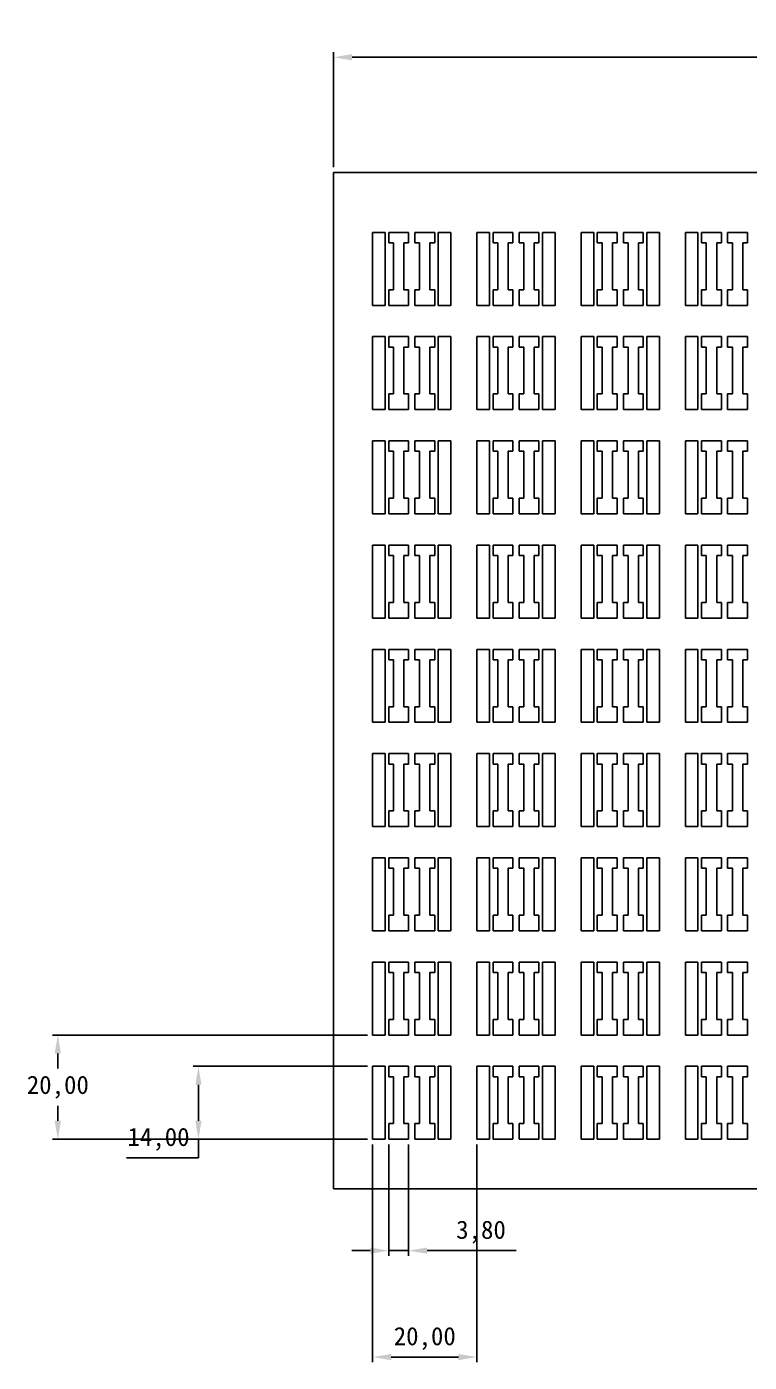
# Model space of a CAD drawing. Header units: millimetres. Extents: x 472 to 754, y 428 to 685.
# Drawn here: x 472.4 to 611, y 428.5 to 684.7 of the extents above; entities that cross this region are included whole.
import ezdxf

# ---------------------------------------------------------------- set-up
doc = ezdxf.new("R2010")
doc.units = ezdxf.units.MM
doc.header["$PDSIZE"] = -1
doc.dimstyles.new('ISO-25', dxfattribs={"dimtxt": 2.5, "dimasz": 2.5, "dimexe": 1.25, "dimexo": 0.625, "dimtad": 1, "dimtxsty": 'Standard', "dimcen": 2.5, "dimadec": 0, "dimazin": 0, "dimtfac": 1, "dimtmove": 0, "dimatfit": 3, "dimfxl": 1, "dimarcsym": 0})

# ---------------------------------------------------------------- blocks, each defined once
blk = doc.blocks.new('*D3')
at = {"color": 0, "lineweight": -2, "transparency": 16777216}
for p, q in [((531.25, 657.77), (531.25, 679.87)), ((721.25, 657.77), (721.25, 679.87)), ((717.69, 678.87), (534.81, 678.87))]:
    blk.add_line(p, q, dxfattribs=at)
at = {"color": 0, "transparency": 16777216}
for points in [[(534.81, 679.47), (534.81, 678.28), (531.25, 678.87)], [(717.69, 679.47), (717.69, 678.28), (721.25, 678.87)]]:
    blk.add_solid(points, dxfattribs=at)
at = {"layer": 'Defpoints', "color": 0, "transparency": 16777216}
for p in [(531.25, 678.87), (531.25, 656.77), (721.25, 656.77)]:
    blk.add_point(p, dxfattribs=at)
at = {"color": 0, "transparency": 16777216, "insert": (626.25, 682.44), "char_height": 3.5, "attachment_point": 5}
blk.add_mtext('190,00', dxfattribs=at)
blk = doc.blocks.new('*D5')
at = {"color": 0, "lineweight": -2, "transparency": 16777216}
for p, q in [((541.85, 470.27), (541.85, 448.91)), ((545.65, 470.27), (545.65, 448.91)), ((538.29, 449.91), (534.74, 449.91)), ((541.85, 449.91), (545.65, 449.91)), ((549.21, 449.91), (566.31, 449.91))]:
    blk.add_line(p, q, dxfattribs=at)
at = {"color": 0, "transparency": 16777216}
for points in [[(538.29, 450.5), (538.29, 449.31), (541.85, 449.91)], [(549.21, 450.5), (549.21, 449.31), (545.65, 449.91)]]:
    blk.add_solid(points, dxfattribs=at)
at = {"layer": 'Defpoints', "color": 0, "transparency": 16777216}
for p in [(541.85, 471.27), (545.65, 471.27), (545.65, 449.91)]:
    blk.add_point(p, dxfattribs=at)
at = {"color": 0, "transparency": 16777216, "insert": (559.54, 453.47), "char_height": 3.5, "attachment_point": 5}
blk.add_mtext('3,80', dxfattribs=at)
blk = doc.blocks.new('*D6')
at = {"color": 0, "lineweight": -2, "transparency": 16777216}
for p, q in [((537.75, 485.27), (504.33, 485.27)), ((505.33, 481.72), (505.33, 474.83)), ((537.75, 471.27), (504.33, 471.27)), ((505.33, 471.27), (505.33, 467.72)), ((505.33, 467.72), (491.56, 467.72))]:
    blk.add_line(p, q, dxfattribs=at)
at = {"color": 0, "transparency": 16777216}
for points in [[(504.74, 481.72), (505.92, 481.72), (505.33, 485.27)], [(504.74, 474.83), (505.92, 474.83), (505.33, 471.27)]]:
    blk.add_solid(points, dxfattribs=at)
at = {"layer": 'Defpoints', "color": 0, "transparency": 16777216}
for p in [(538.75, 485.27), (505.33, 471.27), (538.75, 471.27)]:
    blk.add_point(p, dxfattribs=at)
at = {"color": 0, "transparency": 16777216, "insert": (497.68, 471.28), "char_height": 3.5, "attachment_point": 5}
blk.add_mtext('14,00', dxfattribs=at)
blk = doc.blocks.new('*D7')
at = {"color": 0, "lineweight": -2, "transparency": 16777216}
for p, q in [((537.75, 491.27), (477.36, 491.27)), ((478.36, 487.72), (478.36, 484.84)), ((478.36, 474.83), (478.36, 477.71)), ((537.75, 471.27), (477.36, 471.27))]:
    blk.add_line(p, q, dxfattribs=at)
at = {"color": 0, "transparency": 16777216}
for points in [[(477.76, 487.72), (478.95, 487.72), (478.36, 491.27)], [(477.76, 474.83), (478.95, 474.83), (478.36, 471.27)]]:
    blk.add_solid(points, dxfattribs=at)
at = {"layer": 'Defpoints', "color": 0, "transparency": 16777216}
for p in [(478.36, 491.27), (538.75, 491.27), (538.75, 471.27)]:
    blk.add_point(p, dxfattribs=at)
at = {"color": 0, "transparency": 16777216, "insert": (478.36, 481.27), "char_height": 3.5, "attachment_point": 5}
blk.add_mtext('20,00', dxfattribs=at)
blk = doc.blocks.new('*D8')
at = {"color": 0, "lineweight": -2, "transparency": 16777216}
for p, q in [((538.75, 470.27), (538.75, 428.49)), ((558.75, 470.27), (558.75, 428.49)), ((542.31, 429.49), (555.19, 429.49))]:
    blk.add_line(p, q, dxfattribs=at)
at = {"color": 0, "transparency": 16777216}
for points in [[(542.31, 430.08), (542.31, 428.89), (538.75, 429.49)], [(555.19, 430.08), (555.19, 428.89), (558.75, 429.49)]]:
    blk.add_solid(points, dxfattribs=at)
at = {"layer": 'Defpoints', "color": 0, "transparency": 16777216}
for p in [(538.75, 471.27), (558.75, 471.27), (558.75, 429.49)]:
    blk.add_point(p, dxfattribs=at)
at = {"color": 0, "transparency": 16777216, "insert": (548.75, 433.05), "char_height": 3.5, "attachment_point": 5}
blk.add_mtext('20,00', dxfattribs=at)

msp = doc.modelspace()

# ---------------------------------------------------------------- linework, layer by layer
at = {"color": 7, "linetype": 'Continuous', "lineweight": 25}
for p, q in [((721.251, 656.773), (531.251, 656.773)), ((531.251, 656.773), (531.251, 461.773)), ((538.751, 645.273), (538.751, 631.273)), ((541.151, 645.273), (538.751, 645.273)), ((541.151, 631.273), (541.151, 645.273)), ((541.851, 645.273), (541.851, 643.273)), ((545.651, 645.273), (541.851, 645.273)), ((541.851, 643.273), (542.751, 643.273)), ((542.751, 643.273), (542.751, 634.273)), ((544.751, 634.272), (544.751, 643.273)), ((544.751, 643.273), (545.651, 643.273)), ((545.651, 643.273), (545.651, 645.273)), ((546.851, 645.273), (546.851, 643.273)), ((550.651, 645.273), (546.851, 645.273)), ((546.851, 643.273), (547.751, 643.273)), ((547.751, 643.273), (547.751, 634.273)), ((549.751, 634.272), (549.751, 643.273)), ((549.751, 643.273), (550.651, 643.273)), ((550.651, 643.273), (550.651, 645.273)), ((551.351, 645.273), (551.351, 631.273)), ((553.751, 645.273), (551.351, 645.273)), ((553.751, 631.273), (553.751, 645.273)), ((558.751, 645.273), (558.751, 631.273)), ((561.151, 645.273), (558.751, 645.273)), ((561.151, 631.273), (561.151, 645.273)), ((561.851, 645.273), (561.851, 643.273)), ((565.651, 645.273), (561.851, 645.273)), ((561.851, 643.273), (562.751, 643.273)), ((562.751, 643.273), (562.751, 634.273)), ((564.751, 634.272), (564.751, 643.273)), ((564.751, 643.273), (565.651, 643.273)), ((565.651, 643.273), (565.651, 645.273)), ((566.851, 645.273), (566.851, 643.273)), ((570.651, 645.273), (566.851, 645.273)), ((566.851, 643.273), (567.751, 643.273)), ((567.751, 643.273), (567.751, 634.273)), ((569.751, 634.272), (569.751, 643.273)), ((569.751, 643.273), (570.651, 643.273)), ((570.651, 643.273), (570.651, 645.273)), ((571.351, 645.273), (571.351, 631.273)), ((573.751, 645.273), (571.351, 645.273)), ((573.751, 631.273), (573.751, 645.273)), ((578.751, 645.273), (578.751, 631.273)), ((581.151, 645.273), (578.751, 645.273)), ((581.151, 631.273), (581.151, 645.273)), ((581.851, 645.273), (581.851, 643.273)), ((585.651, 645.273), (581.851, 645.273)), ((581.851, 643.273), (582.751, 643.273)), ((582.751, 643.273), (582.751, 634.273)), ((584.751, 634.272), (584.751, 643.273)), ((584.751, 643.273), (585.651, 643.273)), ((585.651, 643.273), (585.651, 645.273)), ((586.851, 645.273), (586.851, 643.273)), ((590.651, 645.273), (586.851, 645.273)), ((586.851, 643.273), (587.751, 643.273)), ((587.751, 643.273), (587.751, 634.273)), ((589.751, 634.272), (589.751, 643.273)), ((589.751, 643.273), (590.651, 643.273)), ((590.651, 643.273), (590.651, 645.273)), ((591.351, 645.273), (591.351, 631.273)), ((593.751, 645.273), (591.351, 645.273)), ((593.751, 631.273), (593.751, 645.273)), ((598.751, 645.273), (598.751, 631.273)), ((601.151, 645.273), (598.751, 645.273)), ((601.151, 631.273), (601.151, 645.273)), ((601.851, 645.273), (601.851, 643.273)), ((605.651, 645.273), (601.851, 645.273)), ((601.851, 643.273), (602.751, 643.273)), ((602.751, 643.273), (602.751, 634.273)), ((604.751, 634.272), (604.751, 643.273)), ((604.751, 643.273), (605.651, 643.273)), ((605.651, 643.273), (605.651, 645.273)), ((606.851, 645.273), (606.851, 643.273)), ((610.651, 645.273), (606.851, 645.273)), ((606.851, 643.273), (607.751, 643.273)), ((607.751, 643.273), (607.751, 634.273)), ((609.751, 634.272), (609.751, 643.273)), ((609.751, 643.273), (610.651, 643.273)), ((610.651, 643.273), (610.651, 645.273)), ((541.851, 634.273), (541.851, 631.273)), ((542.751, 634.273), (541.851, 634.273)), ((545.651, 634.272), (544.751, 634.272)), ((545.651, 631.273), (545.651, 634.272)), ((546.851, 634.273), (546.851, 631.273)), ((547.751, 634.273), (546.851, 634.273)), ((550.651, 634.272), (549.751, 634.272)), ((550.651, 631.273), (550.651, 634.272)), ((561.851, 634.273), (561.851, 631.273)), ((562.751, 634.273), (561.851, 634.273)), ((565.651, 634.272), (564.751, 634.272)), ((565.651, 631.273), (565.651, 634.272)), ((566.851, 634.273), (566.851, 631.273)), ((567.751, 634.273), (566.851, 634.273)), ((570.651, 634.272), (569.751, 634.272)), ((570.651, 631.273), (570.651, 634.272)), ((581.851, 634.273), (581.851, 631.273)), ((582.751, 634.273), (581.851, 634.273)), ((585.651, 634.272), (584.751, 634.272)), ((585.651, 631.273), (585.651, 634.272)), ((586.851, 634.273), (586.851, 631.273)), ((587.751, 634.273), (586.851, 634.273)), ((590.651, 634.272), (589.751, 634.272)), ((590.651, 631.273), (590.651, 634.272)), ((601.851, 634.273), (601.851, 631.273)), ((602.751, 634.273), (601.851, 634.273)), ((605.651, 634.272), (604.751, 634.272)), ((605.651, 631.273), (605.651, 634.272)), ((606.851, 634.273), (606.851, 631.273)), ((607.751, 634.273), (606.851, 634.273)), ((610.651, 634.272), (609.751, 634.272)), ((610.651, 631.273), (610.651, 634.272)), ((538.751, 631.273), (541.151, 631.273)), ((541.851, 631.273), (545.651, 631.273)), ((546.851, 631.273), (550.651, 631.273)), ((551.351, 631.273), (553.751, 631.273)), ((558.751, 631.273), (561.151, 631.273)), ((561.851, 631.273), (565.651, 631.273)), ((566.851, 631.273), (570.651, 631.273)), ((571.351, 631.273), (573.751, 631.273)), ((578.751, 631.273), (581.151, 631.273)), ((581.851, 631.273), (585.651, 631.273)), ((586.851, 631.273), (590.651, 631.273)), ((591.351, 631.273), (593.751, 631.273)), ((598.751, 631.273), (601.151, 631.273)), ((601.851, 631.273), (605.651, 631.273)), ((606.851, 631.273), (610.651, 631.273)), ((538.751, 625.273), (538.751, 611.273)), ((541.151, 625.273), (538.751, 625.273)), ((541.151, 611.273), (541.151, 625.273)), ((541.851, 625.273), (541.851, 623.273)), ((545.651, 625.273), (541.851, 625.273)), ((545.651, 623.273), (545.651, 625.273)), ((546.851, 625.273), (546.851, 623.273)), ((550.651, 625.273), (546.851, 625.273)), ((550.651, 623.273), (550.651, 625.273)), ((551.351, 625.273), (551.351, 611.273)), ((553.751, 625.273), (551.351, 625.273)), ((553.751, 611.273), (553.751, 625.273)), ((558.751, 625.273), (558.751, 611.273)), ((561.151, 625.273), (558.751, 625.273)), ((561.151, 611.273), (561.151, 625.273)), ((561.851, 625.273), (561.851, 623.273)), ((565.651, 625.273), (561.851, 625.273)), ((565.651, 623.273), (565.651, 625.273)), ((566.851, 625.273), (566.851, 623.273)), ((570.651, 625.273), (566.851, 625.273)), ((570.651, 623.273), (570.651, 625.273)), ((571.351, 625.273), (571.351, 611.273)), ((573.751, 625.273), (571.351, 625.273)), ((573.751, 611.273), (573.751, 625.273)), ((578.751, 625.273), (578.751, 611.273)), ((581.151, 625.273), (578.751, 625.273)), ((581.151, 611.273), (581.151, 625.273)), ((581.851, 625.273), (581.851, 623.273)), ((585.651, 625.273), (581.851, 625.273)), ((585.651, 623.273), (585.651, 625.273)), ((586.851, 625.273), (586.851, 623.273)), ((590.651, 625.273), (586.851, 625.273)), ((590.651, 623.273), (590.651, 625.273)), ((591.351, 625.273), (591.351, 611.273)), ((593.751, 625.273), (591.351, 625.273)), ((593.751, 611.273), (593.751, 625.273)), ((598.751, 625.273), (598.751, 611.273)), ((601.151, 625.273), (598.751, 625.273)), ((601.151, 611.273), (601.151, 625.273)), ((601.851, 625.273), (601.851, 623.273)), ((605.651, 625.273), (601.851, 625.273)), ((605.651, 623.273), (605.651, 625.273)), ((606.851, 625.273), (606.851, 623.273)), ((610.651, 625.273), (606.851, 625.273)), ((610.651, 623.273), (610.651, 625.273)), ((541.851, 623.273), (542.751, 623.273)), ((542.751, 623.273), (542.751, 614.273)), ((544.751, 614.272), (544.751, 623.273)), ((544.751, 623.273), (545.651, 623.273)), ((546.851, 623.273), (547.751, 623.273)), ((547.751, 623.273), (547.751, 614.273)), ((549.751, 614.272), (549.751, 623.273)), ((549.751, 623.273), (550.651, 623.273)), ((561.851, 623.273), (562.751, 623.273)), ((562.751, 623.273), (562.751, 614.273)), ((564.751, 614.272), (564.751, 623.273)), ((564.751, 623.273), (565.651, 623.273)), ((566.851, 623.273), (567.751, 623.273)), ((567.751, 623.273), (567.751, 614.273)), ((569.751, 614.272), (569.751, 623.273)), ((569.751, 623.273), (570.651, 623.273)), ((581.851, 623.273), (582.751, 623.273)), ((582.751, 623.273), (582.751, 614.273)), ((584.751, 614.272), (584.751, 623.273)), ((584.751, 623.273), (585.651, 623.273)), ((586.851, 623.273), (587.751, 623.273)), ((587.751, 623.273), (587.751, 614.273)), ((589.751, 614.272), (589.751, 623.273)), ((589.751, 623.273), (590.651, 623.273)), ((601.851, 623.273), (602.751, 623.273)), ((602.751, 623.273), (602.751, 614.273)), ((604.751, 614.272), (604.751, 623.273)), ((604.751, 623.273), (605.651, 623.273)), ((606.851, 623.273), (607.751, 623.273)), ((607.751, 623.273), (607.751, 614.273)), ((609.751, 614.272), (609.751, 623.273)), ((609.751, 623.273), (610.651, 623.273)), ((541.851, 614.273), (541.851, 611.273)), ((542.751, 614.273), (541.851, 614.273)), ((545.651, 614.272), (544.751, 614.272)), ((545.651, 611.273), (545.651, 614.272)), ((546.851, 614.273), (546.851, 611.273)), ((547.751, 614.273), (546.851, 614.273)), ((550.651, 614.272), (549.751, 614.272)), ((550.651, 611.273), (550.651, 614.272)), ((561.851, 614.273), (561.851, 611.273)), ((562.751, 614.273), (561.851, 614.273)), ((565.651, 614.272), (564.751, 614.272)), ((565.651, 611.273), (565.651, 614.272)), ((566.851, 614.273), (566.851, 611.273)), ((567.751, 614.273), (566.851, 614.273)), ((570.651, 614.272), (569.751, 614.272)), ((570.651, 611.273), (570.651, 614.272)), ((581.851, 614.273), (581.851, 611.273)), ((582.751, 614.273), (581.851, 614.273)), ((585.651, 614.272), (584.751, 614.272)), ((585.651, 611.273), (585.651, 614.272)), ((586.851, 614.273), (586.851, 611.273)), ((587.751, 614.273), (586.851, 614.273)), ((590.651, 614.272), (589.751, 614.272)), ((590.651, 611.273), (590.651, 614.272)), ((601.851, 614.273), (601.851, 611.273)), ((602.751, 614.273), (601.851, 614.273)), ((605.651, 614.272), (604.751, 614.272)), ((605.651, 611.273), (605.651, 614.272)), ((606.851, 614.273), (606.851, 611.273)), ((607.751, 614.273), (606.851, 614.273)), ((610.651, 614.272), (609.751, 614.272)), ((610.651, 611.273), (610.651, 614.272)), ((538.751, 611.273), (541.151, 611.273)), ((541.851, 611.273), (545.651, 611.273)), ((546.851, 611.273), (550.651, 611.273)), ((551.351, 611.273), (553.751, 611.273)), ((558.751, 611.273), (561.151, 611.273)), ((561.851, 611.273), (565.651, 611.273)), ((566.851, 611.273), (570.651, 611.273)), ((571.351, 611.273), (573.751, 611.273)), ((578.751, 611.273), (581.151, 611.273)), ((581.851, 611.273), (585.651, 611.273)), ((586.851, 611.273), (590.651, 611.273)), ((591.351, 611.273), (593.751, 611.273)), ((598.751, 611.273), (601.151, 611.273)), ((601.851, 611.273), (605.651, 611.273)), ((606.851, 611.273), (610.651, 611.273)), ((538.751, 605.273), (538.751, 591.273)), ((541.151, 605.273), (538.751, 605.273)), ((541.151, 591.273), (541.151, 605.273)), ((541.851, 605.273), (541.851, 603.273)), ((545.651, 605.273), (541.851, 605.273)), ((545.651, 603.273), (545.651, 605.273)), ((546.851, 605.273), (546.851, 603.273)), ((550.651, 605.273), (546.851, 605.273)), ((550.651, 603.273), (550.651, 605.273)), ((551.351, 605.273), (551.351, 591.273)), ((553.751, 605.273), (551.351, 605.273)), ((553.751, 591.273), (553.751, 605.273)), ((558.751, 605.273), (558.751, 591.273)), ((561.151, 605.273), (558.751, 605.273)), ((561.151, 591.273), (561.151, 605.273)), ((561.851, 605.273), (561.851, 603.273)), ((565.651, 605.273), (561.851, 605.273)), ((565.651, 603.273), (565.651, 605.273)), ((566.851, 605.273), (566.851, 603.273)), ((570.651, 605.273), (566.851, 605.273)), ((570.651, 603.273), (570.651, 605.273)), ((571.351, 605.273), (571.351, 591.273)), ((573.751, 605.273), (571.351, 605.273)), ((573.751, 591.273), (573.751, 605.273)), ((578.751, 605.273), (578.751, 591.273)), ((581.151, 605.273), (578.751, 605.273)), ((581.151, 591.273), (581.151, 605.273)), ((581.851, 605.273), (581.851, 603.273)), ((585.651, 605.273), (581.851, 605.273)), ((585.651, 603.273), (585.651, 605.273)), ((586.851, 605.273), (586.851, 603.273)), ((590.651, 605.273), (586.851, 605.273)), ((590.651, 603.273), (590.651, 605.273)), ((591.351, 605.273), (591.351, 591.273)), ((593.751, 605.273), (591.351, 605.273)), ((593.751, 591.273), (593.751, 605.273)), ((598.751, 605.273), (598.751, 591.273)), ((601.151, 605.273), (598.751, 605.273)), ((601.151, 591.273), (601.151, 605.273)), ((601.851, 605.273), (601.851, 603.273)), ((605.651, 605.273), (601.851, 605.273)), ((605.651, 603.273), (605.651, 605.273)), ((606.851, 605.273), (606.851, 603.273)), ((610.651, 605.273), (606.851, 605.273)), ((610.651, 603.273), (610.651, 605.273)), ((541.851, 603.273), (542.751, 603.273)), ((542.751, 603.273), (542.751, 594.273)), ((544.751, 594.272), (544.751, 603.273)), ((544.751, 603.273), (545.651, 603.273)), ((546.851, 603.273), (547.751, 603.273)), ((547.751, 603.273), (547.751, 594.273)), ((549.751, 594.272), (549.751, 603.273)), ((549.751, 603.273), (550.651, 603.273)), ((561.851, 603.273), (562.751, 603.273)), ((562.751, 603.273), (562.751, 594.273)), ((564.751, 594.272), (564.751, 603.273)), ((564.751, 603.273), (565.651, 603.273)), ((566.851, 603.273), (567.751, 603.273)), ((567.751, 603.273), (567.751, 594.273)), ((569.751, 594.272), (569.751, 603.273)), ((569.751, 603.273), (570.651, 603.273)), ((581.851, 603.273), (582.751, 603.273)), ((582.751, 603.273), (582.751, 594.273)), ((584.751, 594.272), (584.751, 603.273)), ((584.751, 603.273), (585.651, 603.273)), ((586.851, 603.273), (587.751, 603.273)), ((587.751, 603.273), (587.751, 594.273)), ((589.751, 594.272), (589.751, 603.273)), ((589.751, 603.273), (590.651, 603.273)), ((601.851, 603.273), (602.751, 603.273)), ((602.751, 603.273), (602.751, 594.273)), ((604.751, 594.272), (604.751, 603.273)), ((604.751, 603.273), (605.651, 603.273)), ((606.851, 603.273), (607.751, 603.273)), ((607.751, 603.273), (607.751, 594.273)), ((609.751, 594.272), (609.751, 603.273)), ((609.751, 603.273), (610.651, 603.273)), ((541.851, 594.273), (541.851, 591.273)), ((542.751, 594.273), (541.851, 594.273)), ((545.651, 594.272), (544.751, 594.272)), ((545.651, 591.273), (545.651, 594.272)), ((546.851, 594.273), (546.851, 591.273)), ((547.751, 594.273), (546.851, 594.273)), ((550.651, 594.272), (549.751, 594.272)), ((550.651, 591.273), (550.651, 594.272)), ((561.851, 594.273), (561.851, 591.273)), ((562.751, 594.273), (561.851, 594.273)), ((565.651, 594.272), (564.751, 594.272)), ((565.651, 591.273), (565.651, 594.272)), ((566.851, 594.273), (566.851, 591.273)), ((567.751, 594.273), (566.851, 594.273)), ((570.651, 594.272), (569.751, 594.272)), ((570.651, 591.273), (570.651, 594.272)), ((581.851, 594.273), (581.851, 591.273)), ((582.751, 594.273), (581.851, 594.273)), ((585.651, 594.272), (584.751, 594.272)), ((585.651, 591.273), (585.651, 594.272)), ((586.851, 594.273), (586.851, 591.273)), ((587.751, 594.273), (586.851, 594.273)), ((590.651, 594.272), (589.751, 594.272)), ((590.651, 591.273), (590.651, 594.272)), ((601.851, 594.273), (601.851, 591.273)), ((602.751, 594.273), (601.851, 594.273)), ((605.651, 594.272), (604.751, 594.272)), ((605.651, 591.273), (605.651, 594.272)), ((606.851, 594.273), (606.851, 591.273)), ((607.751, 594.273), (606.851, 594.273)), ((610.651, 594.272), (609.751, 594.272)), ((610.651, 591.273), (610.651, 594.272)), ((538.751, 591.273), (541.151, 591.273)), ((541.851, 591.273), (545.651, 591.273)), ((546.851, 591.273), (550.651, 591.273)), ((551.351, 591.273), (553.751, 591.273)), ((558.751, 591.273), (561.151, 591.273)), ((561.851, 591.273), (565.651, 591.273)), ((566.851, 591.273), (570.651, 591.273)), ((571.351, 591.273), (573.751, 591.273)), ((578.751, 591.273), (581.151, 591.273)), ((581.851, 591.273), (585.651, 591.273)), ((586.851, 591.273), (590.651, 591.273)), ((591.351, 591.273), (593.751, 591.273)), ((598.751, 591.273), (601.151, 591.273)), ((601.851, 591.273), (605.651, 591.273)), ((606.851, 591.273), (610.651, 591.273)), ((538.751, 585.273), (538.751, 571.273)), ((541.151, 585.273), (538.751, 585.273)), ((541.151, 571.273), (541.151, 585.273)), ((541.851, 585.273), (541.851, 583.273)), ((545.651, 585.273), (541.851, 585.273)), ((545.651, 583.273), (545.651, 585.273)), ((546.851, 585.273), (546.851, 583.273)), ((550.651, 585.273), (546.851, 585.273)), ((550.651, 583.273), (550.651, 585.273)), ((551.351, 585.273), (551.351, 571.273)), ((553.751, 585.273), (551.351, 585.273)), ((553.751, 571.273), (553.751, 585.273)), ((558.751, 585.273), (558.751, 571.273)), ((561.151, 585.273), (558.751, 585.273)), ((561.151, 571.273), (561.151, 585.273)), ((561.851, 585.273), (561.851, 583.273)), ((565.651, 585.273), (561.851, 585.273)), ((565.651, 583.273), (565.651, 585.273)), ((566.851, 585.273), (566.851, 583.273)), ((570.651, 585.273), (566.851, 585.273)), ((570.651, 583.273), (570.651, 585.273)), ((571.351, 585.273), (571.351, 571.273)), ((573.751, 585.273), (571.351, 585.273)), ((573.751, 571.273), (573.751, 585.273)), ((578.751, 585.273), (578.751, 571.273)), ((581.151, 585.273), (578.751, 585.273)), ((581.151, 571.273), (581.151, 585.273)), ((581.851, 585.273), (581.851, 583.273)), ((585.651, 585.273), (581.851, 585.273)), ((585.651, 583.273), (585.651, 585.273)), ((586.851, 585.273), (586.851, 583.273)), ((590.651, 585.273), (586.851, 585.273)), ((590.651, 583.273), (590.651, 585.273)), ((591.351, 585.273), (591.351, 571.273)), ((593.751, 585.273), (591.351, 585.273)), ((593.751, 571.273), (593.751, 585.273)), ((598.751, 585.273), (598.751, 571.273)), ((601.151, 585.273), (598.751, 585.273)), ((601.151, 571.273), (601.151, 585.273)), ((601.851, 585.273), (601.851, 583.273)), ((605.651, 585.273), (601.851, 585.273)), ((605.651, 583.273), (605.651, 585.273)), ((606.851, 585.273), (606.851, 583.273)), ((610.651, 585.273), (606.851, 585.273)), ((610.651, 583.273), (610.651, 585.273)), ((541.851, 583.273), (542.751, 583.273)), ((542.751, 583.273), (542.751, 574.273)), ((544.751, 574.272), (544.751, 583.273)), ((544.751, 583.273), (545.651, 583.273)), ((546.851, 583.273), (547.751, 583.273)), ((547.751, 583.273), (547.751, 574.273)), ((549.751, 574.272), (549.751, 583.273)), ((549.751, 583.273), (550.651, 583.273)), ((561.851, 583.273), (562.751, 583.273)), ((562.751, 583.273), (562.751, 574.273)), ((564.751, 574.272), (564.751, 583.273)), ((564.751, 583.273), (565.651, 583.273)), ((566.851, 583.273), (567.751, 583.273)), ((567.751, 583.273), (567.751, 574.273)), ((569.751, 574.272), (569.751, 583.273)), ((569.751, 583.273), (570.651, 583.273)), ((581.851, 583.273), (582.751, 583.273)), ((582.751, 583.273), (582.751, 574.273)), ((584.751, 574.272), (584.751, 583.273)), ((584.751, 583.273), (585.651, 583.273)), ((586.851, 583.273), (587.751, 583.273)), ((587.751, 583.273), (587.751, 574.273)), ((589.751, 574.272), (589.751, 583.273)), ((589.751, 583.273), (590.651, 583.273)), ((601.851, 583.273), (602.751, 583.273)), ((602.751, 583.273), (602.751, 574.273)), ((604.751, 574.272), (604.751, 583.273)), ((604.751, 583.273), (605.651, 583.273)), ((606.851, 583.273), (607.751, 583.273)), ((607.751, 583.273), (607.751, 574.273)), ((609.751, 574.272), (609.751, 583.273)), ((609.751, 583.273), (610.651, 583.273)), ((541.851, 574.273), (541.851, 571.273)), ((542.751, 574.273), (541.851, 574.273)), ((545.651, 574.272), (544.751, 574.272)), ((545.651, 571.273), (545.651, 574.272)), ((546.851, 574.273), (546.851, 571.273)), ((547.751, 574.273), (546.851, 574.273)), ((550.651, 574.272), (549.751, 574.272)), ((550.651, 571.273), (550.651, 574.272)), ((561.851, 574.273), (561.851, 571.273)), ((562.751, 574.273), (561.851, 574.273)), ((565.651, 574.272), (564.751, 574.272)), ((565.651, 571.273), (565.651, 574.272)), ((566.851, 574.273), (566.851, 571.273)), ((567.751, 574.273), (566.851, 574.273)), ((570.651, 574.272), (569.751, 574.272)), ((570.651, 571.273), (570.651, 574.272)), ((581.851, 574.273), (581.851, 571.273)), ((582.751, 574.273), (581.851, 574.273)), ((585.651, 574.272), (584.751, 574.272)), ((585.651, 571.273), (585.651, 574.272)), ((586.851, 574.273), (586.851, 571.273)), ((587.751, 574.273), (586.851, 574.273)), ((590.651, 574.272), (589.751, 574.272)), ((590.651, 571.273), (590.651, 574.272)), ((601.851, 574.273), (601.851, 571.273)), ((602.751, 574.273), (601.851, 574.273)), ((605.651, 574.272), (604.751, 574.272)), ((605.651, 571.273), (605.651, 574.272)), ((606.851, 574.273), (606.851, 571.273)), ((607.751, 574.273), (606.851, 574.273)), ((610.651, 574.272), (609.751, 574.272)), ((610.651, 571.273), (610.651, 574.272)), ((538.751, 571.273), (541.151, 571.273)), ((541.851, 571.273), (545.651, 571.273)), ((546.851, 571.273), (550.651, 571.273)), ((551.351, 571.273), (553.751, 571.273)), ((558.751, 571.273), (561.151, 571.273)), ((561.851, 571.273), (565.651, 571.273)), ((566.851, 571.273), (570.651, 571.273)), ((571.351, 571.273), (573.751, 571.273)), ((578.751, 571.273), (581.151, 571.273)), ((581.851, 571.273), (585.651, 571.273)), ((586.851, 571.273), (590.651, 571.273)), ((591.351, 571.273), (593.751, 571.273)), ((598.751, 571.273), (601.151, 571.273)), ((601.851, 571.273), (605.651, 571.273)), ((606.851, 571.273), (610.651, 571.273)), ((538.751, 565.273), (538.751, 551.273)), ((541.151, 565.273), (538.751, 565.273)), ((541.151, 551.273), (541.151, 565.273)), ((541.851, 565.273), (541.851, 563.273)), ((545.651, 565.273), (541.851, 565.273)), ((545.651, 563.273), (545.651, 565.273)), ((546.851, 565.273), (546.851, 563.273)), ((550.651, 565.273), (546.851, 565.273)), ((550.651, 563.273), (550.651, 565.273)), ((551.351, 565.273), (551.351, 551.273)), ((553.751, 565.273), (551.351, 565.273)), ((553.751, 551.273), (553.751, 565.273)), ((558.751, 565.273), (558.751, 551.273)), ((561.151, 565.273), (558.751, 565.273)), ((561.151, 551.273), (561.151, 565.273)), ((561.851, 565.273), (561.851, 563.273)), ((565.651, 565.273), (561.851, 565.273)), ((565.651, 563.273), (565.651, 565.273)), ((566.851, 565.273), (566.851, 563.273)), ((570.651, 565.273), (566.851, 565.273)), ((570.651, 563.273), (570.651, 565.273)), ((571.351, 565.273), (571.351, 551.273)), ((573.751, 565.273), (571.351, 565.273)), ((573.751, 551.273), (573.751, 565.273)), ((578.751, 565.273), (578.751, 551.273)), ((581.151, 565.273), (578.751, 565.273)), ((581.151, 551.273), (581.151, 565.273)), ((581.851, 565.273), (581.851, 563.273)), ((585.651, 565.273), (581.851, 565.273)), ((585.651, 563.273), (585.651, 565.273)), ((586.851, 565.273), (586.851, 563.273)), ((590.651, 565.273), (586.851, 565.273)), ((590.651, 563.273), (590.651, 565.273)), ((591.351, 565.273), (591.351, 551.273)), ((593.751, 565.273), (591.351, 565.273)), ((593.751, 551.273), (593.751, 565.273)), ((598.751, 565.273), (598.751, 551.273)), ((601.151, 565.273), (598.751, 565.273)), ((601.151, 551.273), (601.151, 565.273)), ((601.851, 565.273), (601.851, 563.273)), ((605.651, 565.273), (601.851, 565.273)), ((605.651, 563.273), (605.651, 565.273)), ((606.851, 565.273), (606.851, 563.273)), ((610.651, 565.273), (606.851, 565.273)), ((610.651, 563.273), (610.651, 565.273)), ((541.851, 563.273), (542.751, 563.273)), ((542.751, 563.273), (542.751, 554.273)), ((544.751, 554.272), (544.751, 563.273)), ((544.751, 563.273), (545.651, 563.273)), ((546.851, 563.273), (547.751, 563.273)), ((547.751, 563.273), (547.751, 554.273)), ((549.751, 554.272), (549.751, 563.273)), ((549.751, 563.273), (550.651, 563.273)), ((561.851, 563.273), (562.751, 563.273)), ((562.751, 563.273), (562.751, 554.273)), ((564.751, 554.272), (564.751, 563.273)), ((564.751, 563.273), (565.651, 563.273)), ((566.851, 563.273), (567.751, 563.273)), ((567.751, 563.273), (567.751, 554.273)), ((569.751, 554.272), (569.751, 563.273)), ((569.751, 563.273), (570.651, 563.273)), ((581.851, 563.273), (582.751, 563.273)), ((582.751, 563.273), (582.751, 554.273)), ((584.751, 554.272), (584.751, 563.273)), ((584.751, 563.273), (585.651, 563.273)), ((586.851, 563.273), (587.751, 563.273)), ((587.751, 563.273), (587.751, 554.273)), ((589.751, 554.272), (589.751, 563.273)), ((589.751, 563.273), (590.651, 563.273)), ((601.851, 563.273), (602.751, 563.273)), ((602.751, 563.273), (602.751, 554.273)), ((604.751, 554.272), (604.751, 563.273)), ((604.751, 563.273), (605.651, 563.273)), ((606.851, 563.273), (607.751, 563.273)), ((607.751, 563.273), (607.751, 554.273)), ((609.751, 554.272), (609.751, 563.273)), ((609.751, 563.273), (610.651, 563.273)), ((541.851, 554.273), (541.851, 551.273)), ((542.751, 554.273), (541.851, 554.273)), ((545.651, 554.272), (544.751, 554.272)), ((545.651, 551.273), (545.651, 554.272)), ((546.851, 554.273), (546.851, 551.273)), ((547.751, 554.273), (546.851, 554.273)), ((550.651, 554.272), (549.751, 554.272)), ((550.651, 551.273), (550.651, 554.272)), ((561.851, 554.273), (561.851, 551.273)), ((562.751, 554.273), (561.851, 554.273)), ((565.651, 554.272), (564.751, 554.272)), ((565.651, 551.273), (565.651, 554.272)), ((566.851, 554.273), (566.851, 551.273)), ((567.751, 554.273), (566.851, 554.273)), ((570.651, 554.272), (569.751, 554.272)), ((570.651, 551.273), (570.651, 554.272)), ((581.851, 554.273), (581.851, 551.273)), ((582.751, 554.273), (581.851, 554.273)), ((585.651, 554.272), (584.751, 554.272)), ((585.651, 551.273), (585.651, 554.272)), ((586.851, 554.273), (586.851, 551.273)), ((587.751, 554.273), (586.851, 554.273)), ((590.651, 554.272), (589.751, 554.272)), ((590.651, 551.273), (590.651, 554.272)), ((601.851, 554.273), (601.851, 551.273)), ((602.751, 554.273), (601.851, 554.273)), ((605.651, 554.272), (604.751, 554.272)), ((605.651, 551.273), (605.651, 554.272)), ((606.851, 554.273), (606.851, 551.273)), ((607.751, 554.273), (606.851, 554.273)), ((610.651, 554.272), (609.751, 554.272)), ((610.651, 551.273), (610.651, 554.272)), ((538.751, 551.273), (541.151, 551.273)), ((541.851, 551.273), (545.651, 551.273)), ((546.851, 551.273), (550.651, 551.273)), ((551.351, 551.273), (553.751, 551.273)), ((558.751, 551.273), (561.151, 551.273)), ((561.851, 551.273), (565.651, 551.273)), ((566.851, 551.273), (570.651, 551.273)), ((571.351, 551.273), (573.751, 551.273)), ((578.751, 551.273), (581.151, 551.273)), ((581.851, 551.273), (585.651, 551.273)), ((586.851, 551.273), (590.651, 551.273)), ((591.351, 551.273), (593.751, 551.273)), ((598.751, 551.273), (601.151, 551.273)), ((601.851, 551.273), (605.651, 551.273)), ((606.851, 551.273), (610.651, 551.273)), ((538.751, 545.273), (538.751, 531.273)), ((541.151, 545.273), (538.751, 545.273)), ((541.151, 531.273), (541.151, 545.273)), ((541.851, 545.273), (541.851, 543.273)), ((545.651, 545.273), (541.851, 545.273)), ((541.851, 543.273), (542.751, 543.273)), ((542.751, 543.273), (542.751, 534.273)), ((544.751, 534.272), (544.751, 543.273)), ((544.751, 543.273), (545.651, 543.273)), ((545.651, 543.273), (545.651, 545.273)), ((546.851, 545.273), (546.851, 543.273)), ((550.651, 545.273), (546.851, 545.273)), ((546.851, 543.273), (547.751, 543.273)), ((547.751, 543.273), (547.751, 534.273)), ((549.751, 534.272), (549.751, 543.273)), ((549.751, 543.273), (550.651, 543.273)), ((550.651, 543.273), (550.651, 545.273)), ((551.351, 545.273), (551.351, 531.273)), ((553.751, 545.273), (551.351, 545.273)), ((553.751, 531.273), (553.751, 545.273)), ((558.751, 545.273), (558.751, 531.273)), ((561.151, 545.273), (558.751, 545.273)), ((561.151, 531.273), (561.151, 545.273)), ((561.851, 545.273), (561.851, 543.273)), ((565.651, 545.273), (561.851, 545.273)), ((561.851, 543.273), (562.751, 543.273)), ((562.751, 543.273), (562.751, 534.273)), ((564.751, 534.272), (564.751, 543.273)), ((564.751, 543.273), (565.651, 543.273)), ((565.651, 543.273), (565.651, 545.273)), ((566.851, 545.273), (566.851, 543.273)), ((570.651, 545.273), (566.851, 545.273)), ((566.851, 543.273), (567.751, 543.273)), ((567.751, 543.273), (567.751, 534.273)), ((569.751, 534.272), (569.751, 543.273)), ((569.751, 543.273), (570.651, 543.273)), ((570.651, 543.273), (570.651, 545.273)), ((571.351, 545.273), (571.351, 531.273)), ((573.751, 545.273), (571.351, 545.273)), ((573.751, 531.273), (573.751, 545.273)), ((578.751, 545.273), (578.751, 531.273)), ((581.151, 545.273), (578.751, 545.273)), ((581.151, 531.273), (581.151, 545.273)), ((581.851, 545.273), (581.851, 543.273)), ((585.651, 545.273), (581.851, 545.273)), ((581.851, 543.273), (582.751, 543.273)), ((582.751, 543.273), (582.751, 534.273)), ((584.751, 534.272), (584.751, 543.273)), ((584.751, 543.273), (585.651, 543.273)), ((585.651, 543.273), (585.651, 545.273)), ((586.851, 545.273), (586.851, 543.273)), ((590.651, 545.273), (586.851, 545.273)), ((586.851, 543.273), (587.751, 543.273)), ((587.751, 543.273), (587.751, 534.273)), ((589.751, 534.272), (589.751, 543.273)), ((589.751, 543.273), (590.651, 543.273)), ((590.651, 543.273), (590.651, 545.273)), ((591.351, 545.273), (591.351, 531.273)), ((593.751, 545.273), (591.351, 545.273)), ((593.751, 531.273), (593.751, 545.273)), ((598.751, 545.273), (598.751, 531.273)), ((601.151, 545.273), (598.751, 545.273)), ((601.151, 531.273), (601.151, 545.273)), ((601.851, 545.273), (601.851, 543.273)), ((605.651, 545.273), (601.851, 545.273)), ((601.851, 543.273), (602.751, 543.273)), ((602.751, 543.273), (602.751, 534.273)), ((604.751, 534.272), (604.751, 543.273)), ((604.751, 543.273), (605.651, 543.273)), ((605.651, 543.273), (605.651, 545.273)), ((606.851, 545.273), (606.851, 543.273)), ((610.651, 545.273), (606.851, 545.273)), ((606.851, 543.273), (607.751, 543.273)), ((607.751, 543.273), (607.751, 534.273)), ((609.751, 534.272), (609.751, 543.273)), ((609.751, 543.273), (610.651, 543.273)), ((610.651, 543.273), (610.651, 545.273)), ((541.851, 534.273), (541.851, 531.273)), ((542.751, 534.273), (541.851, 534.273)), ((545.651, 534.272), (544.751, 534.272)), ((545.651, 531.273), (545.651, 534.272)), ((546.851, 534.273), (546.851, 531.273)), ((547.751, 534.273), (546.851, 534.273)), ((550.651, 534.272), (549.751, 534.272)), ((550.651, 531.273), (550.651, 534.272)), ((561.851, 534.273), (561.851, 531.273)), ((562.751, 534.273), (561.851, 534.273)), ((565.651, 534.272), (564.751, 534.272)), ((565.651, 531.273), (565.651, 534.272)), ((566.851, 534.273), (566.851, 531.273)), ((567.751, 534.273), (566.851, 534.273)), ((570.651, 534.272), (569.751, 534.272)), ((570.651, 531.273), (570.651, 534.272)), ((581.851, 534.273), (581.851, 531.273)), ((582.751, 534.273), (581.851, 534.273)), ((585.651, 534.272), (584.751, 534.272)), ((585.651, 531.273), (585.651, 534.272)), ((586.851, 534.273), (586.851, 531.273)), ((587.751, 534.273), (586.851, 534.273)), ((590.651, 534.272), (589.751, 534.272)), ((590.651, 531.273), (590.651, 534.272)), ((601.851, 534.273), (601.851, 531.273)), ((602.751, 534.273), (601.851, 534.273)), ((605.651, 534.272), (604.751, 534.272)), ((605.651, 531.273), (605.651, 534.272)), ((606.851, 534.273), (606.851, 531.273)), ((607.751, 534.273), (606.851, 534.273)), ((610.651, 534.272), (609.751, 534.272)), ((610.651, 531.273), (610.651, 534.272)), ((538.751, 531.273), (541.151, 531.273)), ((541.851, 531.273), (545.651, 531.273)), ((546.851, 531.273), (550.651, 531.273)), ((551.351, 531.273), (553.751, 531.273)), ((558.751, 531.273), (561.151, 531.273)), ((561.851, 531.273), (565.651, 531.273)), ((566.851, 531.273), (570.651, 531.273)), ((571.351, 531.273), (573.751, 531.273)), ((578.751, 531.273), (581.151, 531.273)), ((581.851, 531.273), (585.651, 531.273)), ((586.851, 531.273), (590.651, 531.273)), ((591.351, 531.273), (593.751, 531.273)), ((598.751, 531.273), (601.151, 531.273)), ((601.851, 531.273), (605.651, 531.273)), ((606.851, 531.273), (610.651, 531.273)), ((538.751, 525.273), (538.751, 511.273)), ((541.151, 525.273), (538.751, 525.273)), ((541.151, 511.273), (541.151, 525.273)), ((541.851, 525.273), (541.851, 523.273)), ((545.651, 525.273), (541.851, 525.273)), ((541.851, 523.273), (542.751, 523.273)), ((542.751, 523.273), (542.751, 514.273)), ((544.751, 514.272), (544.751, 523.273)), ((544.751, 523.273), (545.651, 523.273)), ((545.651, 523.273), (545.651, 525.273)), ((546.851, 525.273), (546.851, 523.273)), ((550.651, 525.273), (546.851, 525.273)), ((546.851, 523.273), (547.751, 523.273)), ((547.751, 523.273), (547.751, 514.273)), ((549.751, 514.272), (549.751, 523.273)), ((549.751, 523.273), (550.651, 523.273)), ((550.651, 523.273), (550.651, 525.273)), ((551.351, 525.273), (551.351, 511.273)), ((553.751, 525.273), (551.351, 525.273)), ((553.751, 511.273), (553.751, 525.273)), ((558.751, 525.273), (558.751, 511.273)), ((561.151, 525.273), (558.751, 525.273)), ((561.151, 511.273), (561.151, 525.273)), ((561.851, 525.273), (561.851, 523.273)), ((565.651, 525.273), (561.851, 525.273)), ((561.851, 523.273), (562.751, 523.273)), ((562.751, 523.273), (562.751, 514.273)), ((564.751, 514.272), (564.751, 523.273)), ((564.751, 523.273), (565.651, 523.273)), ((565.651, 523.273), (565.651, 525.273)), ((566.851, 525.273), (566.851, 523.273)), ((570.651, 525.273), (566.851, 525.273)), ((566.851, 523.273), (567.751, 523.273)), ((567.751, 523.273), (567.751, 514.273)), ((569.751, 514.272), (569.751, 523.273)), ((569.751, 523.273), (570.651, 523.273)), ((570.651, 523.273), (570.651, 525.273)), ((571.351, 525.273), (571.351, 511.273)), ((573.751, 525.273), (571.351, 525.273)), ((573.751, 511.273), (573.751, 525.273)), ((578.751, 525.273), (578.751, 511.273)), ((581.151, 525.273), (578.751, 525.273)), ((581.151, 511.273), (581.151, 525.273)), ((581.851, 525.273), (581.851, 523.273)), ((585.651, 525.273), (581.851, 525.273)), ((581.851, 523.273), (582.751, 523.273)), ((582.751, 523.273), (582.751, 514.273)), ((584.751, 514.272), (584.751, 523.273)), ((584.751, 523.273), (585.651, 523.273)), ((585.651, 523.273), (585.651, 525.273)), ((586.851, 525.273), (586.851, 523.273)), ((590.651, 525.273), (586.851, 525.273)), ((586.851, 523.273), (587.751, 523.273)), ((587.751, 523.273), (587.751, 514.273)), ((589.751, 514.272), (589.751, 523.273)), ((589.751, 523.273), (590.651, 523.273)), ((590.651, 523.273), (590.651, 525.273)), ((591.351, 525.273), (591.351, 511.273)), ((593.751, 525.273), (591.351, 525.273)), ((593.751, 511.273), (593.751, 525.273)), ((598.751, 525.273), (598.751, 511.273)), ((601.151, 525.273), (598.751, 525.273)), ((601.151, 511.273), (601.151, 525.273)), ((601.851, 525.273), (601.851, 523.273)), ((605.651, 525.273), (601.851, 525.273)), ((601.851, 523.273), (602.751, 523.273)), ((602.751, 523.273), (602.751, 514.273)), ((604.751, 514.272), (604.751, 523.273)), ((604.751, 523.273), (605.651, 523.273)), ((605.651, 523.273), (605.651, 525.273)), ((606.851, 525.273), (606.851, 523.273)), ((610.651, 525.273), (606.851, 525.273)), ((606.851, 523.273), (607.751, 523.273)), ((607.751, 523.273), (607.751, 514.273)), ((609.751, 514.272), (609.751, 523.273)), ((609.751, 523.273), (610.651, 523.273)), ((610.651, 523.273), (610.651, 525.273)), ((541.851, 514.273), (541.851, 511.273)), ((542.751, 514.273), (541.851, 514.273)), ((545.651, 514.272), (544.751, 514.272)), ((545.651, 511.273), (545.651, 514.272)), ((546.851, 514.273), (546.851, 511.273)), ((547.751, 514.273), (546.851, 514.273)), ((550.651, 514.272), (549.751, 514.272)), ((550.651, 511.273), (550.651, 514.272)), ((561.851, 514.273), (561.851, 511.273)), ((562.751, 514.273), (561.851, 514.273)), ((565.651, 514.272), (564.751, 514.272)), ((565.651, 511.273), (565.651, 514.272)), ((566.851, 514.273), (566.851, 511.273)), ((567.751, 514.273), (566.851, 514.273)), ((570.651, 514.272), (569.751, 514.272)), ((570.651, 511.273), (570.651, 514.272)), ((581.851, 514.273), (581.851, 511.273)), ((582.751, 514.273), (581.851, 514.273)), ((585.651, 514.272), (584.751, 514.272)), ((585.651, 511.273), (585.651, 514.272)), ((586.851, 514.273), (586.851, 511.273)), ((587.751, 514.273), (586.851, 514.273)), ((590.651, 514.272), (589.751, 514.272)), ((590.651, 511.273), (590.651, 514.272)), ((601.851, 514.273), (601.851, 511.273)), ((602.751, 514.273), (601.851, 514.273)), ((605.651, 514.272), (604.751, 514.272)), ((605.651, 511.273), (605.651, 514.272)), ((606.851, 514.273), (606.851, 511.273)), ((607.751, 514.273), (606.851, 514.273)), ((610.651, 514.272), (609.751, 514.272)), ((610.651, 511.273), (610.651, 514.272)), ((538.751, 511.273), (541.151, 511.273)), ((541.851, 511.273), (545.651, 511.273)), ((546.851, 511.273), (550.651, 511.273)), ((551.351, 511.273), (553.751, 511.273)), ((558.751, 511.273), (561.151, 511.273)), ((561.851, 511.273), (565.651, 511.273)), ((566.851, 511.273), (570.651, 511.273)), ((571.351, 511.273), (573.751, 511.273)), ((578.751, 511.273), (581.151, 511.273)), ((581.851, 511.273), (585.651, 511.273)), ((586.851, 511.273), (590.651, 511.273)), ((591.351, 511.273), (593.751, 511.273)), ((598.751, 511.273), (601.151, 511.273)), ((601.851, 511.273), (605.651, 511.273)), ((606.851, 511.273), (610.651, 511.273)), ((538.751, 505.273), (538.751, 491.273)), ((541.151, 505.273), (538.751, 505.273)), ((541.151, 491.273), (541.151, 505.273)), ((541.851, 505.273), (541.851, 503.273)), ((545.651, 505.273), (541.851, 505.273)), ((545.651, 503.273), (545.651, 505.273)), ((546.851, 505.273), (546.851, 503.273)), ((550.651, 505.273), (546.851, 505.273)), ((550.651, 503.273), (550.651, 505.273)), ((551.351, 505.273), (551.351, 491.273)), ((553.751, 505.273), (551.351, 505.273)), ((553.751, 491.273), (553.751, 505.273)), ((558.751, 505.273), (558.751, 491.273)), ((561.151, 505.273), (558.751, 505.273)), ((561.151, 491.273), (561.151, 505.273)), ((561.851, 505.273), (561.851, 503.273)), ((565.651, 505.273), (561.851, 505.273)), ((565.651, 503.273), (565.651, 505.273)), ((566.851, 505.273), (566.851, 503.273)), ((570.651, 505.273), (566.851, 505.273)), ((570.651, 503.273), (570.651, 505.273)), ((571.351, 505.273), (571.351, 491.273)), ((573.751, 505.273), (571.351, 505.273)), ((573.751, 491.273), (573.751, 505.273)), ((578.751, 505.273), (578.751, 491.273)), ((581.151, 505.273), (578.751, 505.273)), ((581.151, 491.273), (581.151, 505.273)), ((581.851, 505.273), (581.851, 503.273)), ((585.651, 505.273), (581.851, 505.273)), ((585.651, 503.273), (585.651, 505.273)), ((586.851, 505.273), (586.851, 503.273)), ((590.651, 505.273), (586.851, 505.273)), ((590.651, 503.273), (590.651, 505.273)), ((591.351, 505.273), (591.351, 491.273)), ((593.751, 505.273), (591.351, 505.273)), ((593.751, 491.273), (593.751, 505.273)), ((598.751, 505.273), (598.751, 491.273)), ((601.151, 505.273), (598.751, 505.273)), ((601.151, 491.273), (601.151, 505.273)), ((601.851, 505.273), (601.851, 503.273)), ((605.651, 505.273), (601.851, 505.273)), ((605.651, 503.273), (605.651, 505.273)), ((606.851, 505.273), (606.851, 503.273)), ((610.651, 505.273), (606.851, 505.273)), ((610.651, 503.273), (610.651, 505.273)), ((541.851, 503.273), (542.751, 503.273)), ((542.751, 503.273), (542.751, 494.273)), ((544.751, 494.272), (544.751, 503.273)), ((544.751, 503.273), (545.651, 503.273)), ((546.851, 503.273), (547.751, 503.273)), ((547.751, 503.273), (547.751, 494.273)), ((549.751, 494.272), (549.751, 503.273)), ((549.751, 503.273), (550.651, 503.273)), ((561.851, 503.273), (562.751, 503.273)), ((562.751, 503.273), (562.751, 494.273)), ((564.751, 494.272), (564.751, 503.273)), ((564.751, 503.273), (565.651, 503.273)), ((566.851, 503.273), (567.751, 503.273)), ((567.751, 503.273), (567.751, 494.273)), ((569.751, 494.272), (569.751, 503.273)), ((569.751, 503.273), (570.651, 503.273)), ((581.851, 503.273), (582.751, 503.273)), ((582.751, 503.273), (582.751, 494.273)), ((584.751, 494.272), (584.751, 503.273)), ((584.751, 503.273), (585.651, 503.273)), ((586.851, 503.273), (587.751, 503.273)), ((587.751, 503.273), (587.751, 494.273)), ((589.751, 494.272), (589.751, 503.273)), ((589.751, 503.273), (590.651, 503.273)), ((601.851, 503.273), (602.751, 503.273)), ((602.751, 503.273), (602.751, 494.273)), ((604.751, 494.272), (604.751, 503.273)), ((604.751, 503.273), (605.651, 503.273)), ((606.851, 503.273), (607.751, 503.273)), ((607.751, 503.273), (607.751, 494.273)), ((609.751, 494.272), (609.751, 503.273)), ((609.751, 503.273), (610.651, 503.273)), ((541.851, 494.273), (541.851, 491.273)), ((542.751, 494.273), (541.851, 494.273)), ((545.651, 494.272), (544.751, 494.272)), ((545.651, 491.273), (545.651, 494.272)), ((546.851, 494.273), (546.851, 491.273)), ((547.751, 494.273), (546.851, 494.273)), ((550.651, 494.272), (549.751, 494.272)), ((550.651, 491.273), (550.651, 494.272)), ((561.851, 494.273), (561.851, 491.273)), ((562.751, 494.273), (561.851, 494.273)), ((565.651, 494.272), (564.751, 494.272)), ((565.651, 491.273), (565.651, 494.272)), ((566.851, 494.273), (566.851, 491.273)), ((567.751, 494.273), (566.851, 494.273)), ((570.651, 494.272), (569.751, 494.272)), ((570.651, 491.273), (570.651, 494.272)), ((581.851, 494.273), (581.851, 491.273)), ((582.751, 494.273), (581.851, 494.273)), ((585.651, 494.272), (584.751, 494.272)), ((585.651, 491.273), (585.651, 494.272)), ((586.851, 494.273), (586.851, 491.273)), ((587.751, 494.273), (586.851, 494.273)), ((590.651, 494.272), (589.751, 494.272)), ((590.651, 491.273), (590.651, 494.272)), ((601.851, 494.273), (601.851, 491.273)), ((602.751, 494.273), (601.851, 494.273)), ((605.651, 494.272), (604.751, 494.272)), ((605.651, 491.273), (605.651, 494.272)), ((606.851, 494.273), (606.851, 491.273)), ((607.751, 494.273), (606.851, 494.273)), ((610.651, 494.272), (609.751, 494.272)), ((610.651, 491.273), (610.651, 494.272)), ((538.751, 491.273), (541.151, 491.273)), ((541.851, 491.273), (545.651, 491.273)), ((546.851, 491.273), (550.651, 491.273)), ((551.351, 491.273), (553.751, 491.273)), ((558.751, 491.273), (561.151, 491.273)), ((561.851, 491.273), (565.651, 491.273)), ((566.851, 491.273), (570.651, 491.273)), ((571.351, 491.273), (573.751, 491.273)), ((578.751, 491.273), (581.151, 491.273)), ((581.851, 491.273), (585.651, 491.273)), ((586.851, 491.273), (590.651, 491.273)), ((591.351, 491.273), (593.751, 491.273)), ((598.751, 491.273), (601.151, 491.273)), ((601.851, 491.273), (605.651, 491.273)), ((606.851, 491.273), (610.651, 491.273)), ((541.151, 485.273), (538.751, 485.273)), ((538.751, 485.273), (538.751, 471.273)), ((541.151, 471.273), (541.151, 485.273)), ((545.651, 485.273), (541.851, 485.273)), ((541.851, 485.273), (541.851, 483.273)), ((545.651, 483.273), (545.651, 485.273)), ((550.651, 485.273), (546.851, 485.273)), ((546.851, 485.273), (546.851, 483.273)), ((550.651, 483.273), (550.651, 485.273)), ((553.751, 485.273), (551.351, 485.273)), ((551.351, 485.273), (551.351, 471.273)), ((553.751, 471.273), (553.751, 485.273)), ((561.151, 485.273), (558.751, 485.273)), ((558.751, 485.273), (558.751, 471.273)), ((561.151, 471.273), (561.151, 485.273)), ((565.651, 485.273), (561.851, 485.273)), ((561.851, 485.273), (561.851, 483.273)), ((565.651, 483.273), (565.651, 485.273)), ((570.651, 485.273), (566.851, 485.273)), ((566.851, 485.273), (566.851, 483.273)), ((570.651, 483.273), (570.651, 485.273)), ((573.751, 485.273), (571.351, 485.273)), ((571.351, 485.273), (571.351, 471.273)), ((573.751, 471.273), (573.751, 485.273)), ((578.751, 485.273), (578.751, 471.273)), ((581.151, 485.273), (578.751, 485.273)), ((581.151, 471.273), (581.151, 485.273)), ((581.851, 485.273), (581.851, 483.273)), ((585.651, 485.273), (581.851, 485.273)), ((585.651, 483.273), (585.651, 485.273)), ((586.851, 485.273), (586.851, 483.273)), ((590.651, 485.273), (586.851, 485.273)), ((590.651, 483.273), (590.651, 485.273)), ((591.351, 485.273), (591.351, 471.273)), ((593.751, 485.273), (591.351, 485.273)), ((593.751, 471.273), (593.751, 485.273)), ((598.751, 485.273), (598.751, 471.273)), ((601.151, 485.273), (598.751, 485.273)), ((601.151, 471.273), (601.151, 485.273)), ((601.851, 485.273), (601.851, 483.273)), ((605.651, 485.273), (601.851, 485.273)), ((605.651, 483.273), (605.651, 485.273)), ((606.851, 485.273), (606.851, 483.273)), ((610.651, 485.273), (606.851, 485.273)), ((610.651, 483.273), (610.651, 485.273)), ((541.851, 483.273), (542.751, 483.273)), ((542.751, 483.273), (542.751, 474.273)), ((544.751, 474.272), (544.751, 483.273)), ((544.751, 483.273), (545.651, 483.273)), ((546.851, 483.273), (547.751, 483.273)), ((547.751, 483.273), (547.751, 474.273)), ((549.751, 474.272), (549.751, 483.273)), ((549.751, 483.273), (550.651, 483.273)), ((561.851, 483.273), (562.751, 483.273)), ((562.751, 483.273), (562.751, 474.273)), ((564.751, 474.272), (564.751, 483.273)), ((564.751, 483.273), (565.651, 483.273)), ((566.851, 483.273), (567.751, 483.273)), ((567.751, 483.273), (567.751, 474.273)), ((569.751, 474.272), (569.751, 483.273)), ((569.751, 483.273), (570.651, 483.273)), ((581.851, 483.273), (582.751, 483.273)), ((582.751, 483.273), (582.751, 474.273)), ((584.751, 474.272), (584.751, 483.273)), ((584.751, 483.273), (585.651, 483.273)), ((586.851, 483.273), (587.751, 483.273)), ((587.751, 483.273), (587.751, 474.273)), ((589.751, 474.272), (589.751, 483.273)), ((589.751, 483.273), (590.651, 483.273)), ((601.851, 483.273), (602.751, 483.273)), ((602.751, 483.273), (602.751, 474.273)), ((604.751, 474.272), (604.751, 483.273)), ((604.751, 483.273), (605.651, 483.273)), ((606.851, 483.273), (607.751, 483.273)), ((607.751, 483.273), (607.751, 474.273)), ((609.751, 474.272), (609.751, 483.273)), ((609.751, 483.273), (610.651, 483.273)), ((542.751, 474.273), (541.851, 474.273)), ((541.851, 474.273), (541.851, 471.273)), ((545.651, 474.272), (544.751, 474.272)), ((545.651, 471.273), (545.651, 474.272)), ((547.751, 474.273), (546.851, 474.273)), ((546.851, 474.273), (546.851, 471.273)), ((550.651, 474.272), (549.751, 474.272)), ((550.651, 471.273), (550.651, 474.272)), ((562.751, 474.273), (561.851, 474.273)), ((561.851, 474.273), (561.851, 471.273)), ((565.651, 474.272), (564.751, 474.272)), ((565.651, 471.273), (565.651, 474.272)), ((567.751, 474.273), (566.851, 474.273)), ((566.851, 474.273), (566.851, 471.273)), ((570.651, 474.272), (569.751, 474.272)), ((570.651, 471.273), (570.651, 474.272)), ((581.851, 474.273), (581.851, 471.273)), ((582.751, 474.273), (581.851, 474.273)), ((585.651, 474.272), (584.751, 474.272)), ((585.651, 471.273), (585.651, 474.272)), ((586.851, 474.273), (586.851, 471.273)), ((587.751, 474.273), (586.851, 474.273)), ((590.651, 474.272), (589.751, 474.272)), ((590.651, 471.273), (590.651, 474.272)), ((601.851, 474.273), (601.851, 471.273)), ((602.751, 474.273), (601.851, 474.273)), ((605.651, 474.272), (604.751, 474.272)), ((605.651, 471.273), (605.651, 474.272)), ((606.851, 474.273), (606.851, 471.273)), ((607.751, 474.273), (606.851, 474.273)), ((610.651, 474.272), (609.751, 474.272)), ((610.651, 471.273), (610.651, 474.272)), ((538.751, 471.273), (541.151, 471.273)), ((541.851, 471.273), (545.651, 471.273)), ((546.851, 471.273), (550.651, 471.273)), ((551.351, 471.273), (553.751, 471.273)), ((558.751, 471.273), (561.151, 471.273)), ((561.851, 471.273), (565.651, 471.273)), ((566.851, 471.273), (570.651, 471.273)), ((571.351, 471.273), (573.751, 471.273)), ((578.751, 471.273), (581.151, 471.273)), ((581.851, 471.273), (585.651, 471.273)), ((586.851, 471.273), (590.651, 471.273)), ((591.351, 471.273), (593.751, 471.273)), ((598.751, 471.273), (601.151, 471.273)), ((601.851, 471.273), (605.651, 471.273)), ((606.851, 471.273), (610.651, 471.273)), ((531.251, 461.773), (721.251, 461.773))]:
    msp.add_line(p, q, dxfattribs=at)

# ---------------------------------------------------------------- dimensions: what is measured, and where the dimension line sits
for base, p1, p2, picture, middle in [((531.251, 678.873), (721.251, 656.773), (531.251, 656.773), '*D3', (626.251, 682.439)), ((545.651, 449.905), (541.851, 471.273), (545.651, 471.273), '*D5', (559.537, 453.471)), ((558.751, 429.486), (538.751, 471.273), (558.751, 471.273), '*D8', (548.751, 433.052))]:
    dim = msp.add_linear_dim(base=base, p1=p1, p2=p2, dimstyle='ISO-25', override={"dimtxt": 3.5, "dimasz": 3.556, "dimexe": 1, "dimexo": 1, "dimgap": 1.524, "dimtih": 1, "dimtoh": 1, "dimzin": 1, "dimadec": 2, "dimtzin": 1})
    dim.commit()
    dim.dimension.update_dxf_attribs({"geometry": picture, "text_midpoint": middle})
for base, p1, p2, picture, middle in [((478.357, 491.273), (538.751, 471.273), (538.751, 491.273), '*D7', (478.357, 481.273)), ((505.332, 471.273), (538.751, 485.273), (538.751, 471.273), '*D6', (497.683, 471.283))]:
    dim = msp.add_linear_dim(base=base, p1=p1, p2=p2, angle=90, dimstyle='ISO-25', override={"dimtxt": 3.5, "dimasz": 3.556, "dimexe": 1, "dimexo": 1, "dimgap": 1.524, "dimtih": 1, "dimtoh": 1, "dimzin": 1, "dimadec": 2, "dimtzin": 1})
    dim.commit()
    dim.dimension.update_dxf_attribs({"geometry": picture, "text_midpoint": middle})

doc.saveas('drawing.dxf')
